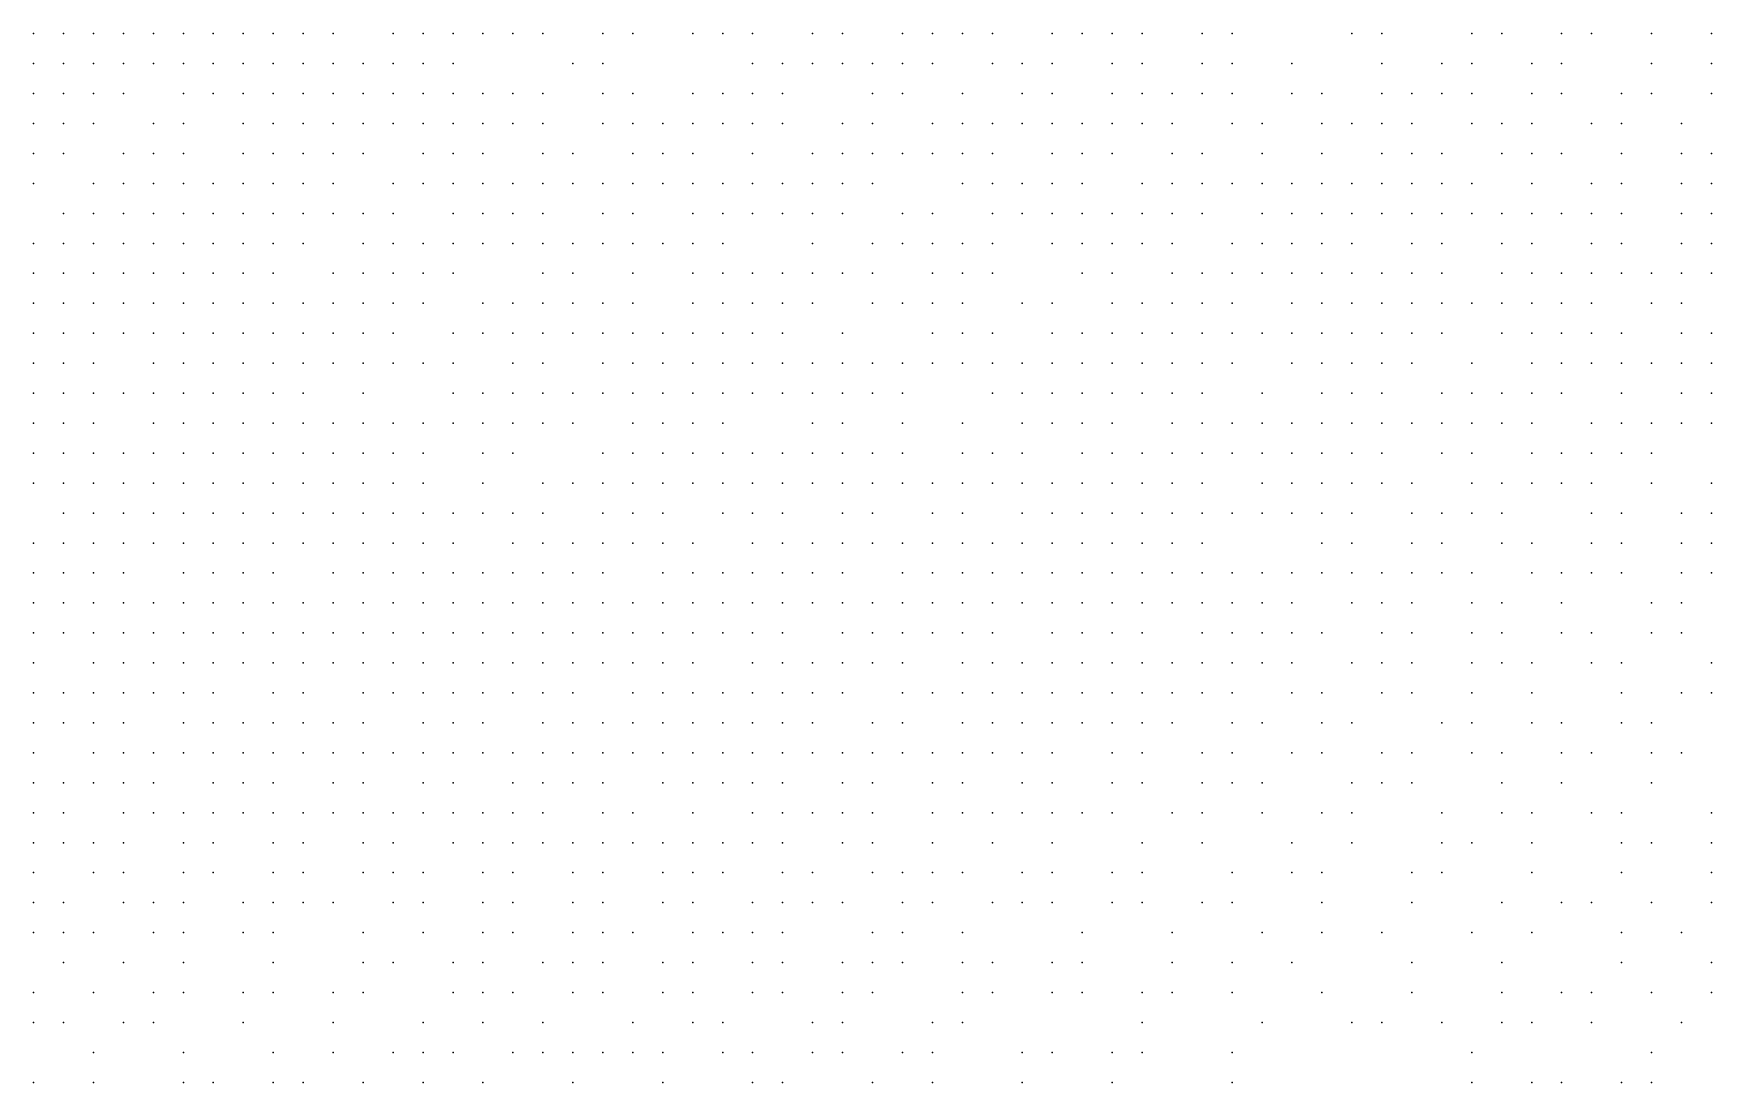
# Model space of a CAD drawing. Extents: x 429 to 793, y 817 to 1241.
# Drawn here: x 611.87 to 652.75, y 923.19 to 948.74 of the extents above; entities that cross this region are included whole.
import ezdxf

# ---------------------------------------------------------------- set-up
doc = ezdxf.new("R2010")
doc.units = 0

msp = doc.modelspace()

# ---------------------------------------------------------------- linework, layer by layer
for p in [(611.87, 948.74, 242.055), (612.6, 948.74, 242.21), (613.33, 948.74, 242.255), (614.06, 948.74, 242.345), (614.79, 948.74, 242.39), (615.52, 948.74, 242.378), (616.25, 948.74, 242.283), (616.98, 948.74, 242.263), (617.71, 948.74, 242.183), (618.44, 948.74, 242.112), (619.17, 948.74, 241.996), (620.63, 948.74, 241.85), (621.36, 948.74, 241.68), (622.09, 948.74, 241.479), (622.82, 948.74, 241.353), (623.55, 948.74, 241.199), (624.28, 948.74, 241.046), (625.74, 948.74, 240.778), (626.47, 948.74, 240.686), (627.93, 948.74, 240.545), (628.66, 948.74, 240.518), (629.39, 948.74, 240.492), (630.85, 948.74, 240.432), (631.58, 948.74, 240.413), (633.04, 948.74, 240.413), (633.77, 948.74, 240.432), (634.5, 948.74, 240.443), (635.23, 948.74, 240.447), (636.69, 948.74, 240.407), (637.42, 948.74, 240.363), (638.15, 948.74, 240.327), (638.88, 948.74, 240.272), (640.34, 948.74, 240.092), (641.07, 948.74, 239.858), (643.99, 948.74, 239.035), (644.72, 948.74, 238.61), (646.91, 948.74, 237.549), (647.64, 948.74, 237.243), (649.1, 948.74, 236.402), (649.83, 948.74, 235.908), (651.29, 948.74, 234.965), (652.75, 948.74, 234.085), (611.87, 948.01, 242.158), (612.6, 948.01, 242.315), (613.33, 948.01, 242.367), (614.06, 948.01, 242.457), (614.79, 948.01, 242.503), (615.52, 948.01, 242.365), (616.25, 948.01, 242.353), (616.98, 948.01, 242.34), (617.71, 948.01, 242.27), (618.44, 948.01, 242.235), (619.17, 948.01, 242.112), (619.9, 948.01, 242.025), (620.63, 948.01, 241.85), (621.36, 948.01, 241.723), (622.09, 948.01, 241.597), (625.01, 948.01, 241.008), (625.74, 948.01, 240.848), (629.39, 948.01, 240.504), (630.12, 948.01, 240.482), (630.85, 948.01, 240.55), (631.58, 948.01, 240.535), (632.31, 948.01, 240.52), (633.04, 948.01, 240.52), (633.77, 948.01, 240.52), (635.23, 948.01, 240.527), (635.96, 948.01, 240.53), (636.69, 948.01, 240.497), (638.15, 948.01, 240.4), (638.88, 948.01, 240.34), (640.34, 948.01, 240.16), (641.07, 948.01, 239.925), (642.53, 948.01, 239.548), (644.72, 948.01, 238.695), (646.18, 948.01, 238.04), (646.91, 948.01, 237.657), (648.37, 948.01, 236.977), (649.1, 948.01, 236.51), (651.29, 948.01, 235.08), (652.75, 948.01, 234.2), (611.87, 947.28, 242.26), (612.6, 947.28, 242.42), (613.33, 947.28, 242.49), (614.06, 947.28, 242.57), (615.52, 947.28, 242.49), (616.25, 947.28, 242.465), (616.98, 947.28, 242.467), (617.71, 947.28, 242.413), (618.44, 947.28, 242.378), (619.17, 947.28, 242.255), (619.9, 947.28, 242.168), (620.63, 947.28, 242.018), (621.36, 947.28, 241.926), (622.09, 947.28, 241.698), (622.82, 947.28, 241.47), (623.55, 947.28, 241.416), (624.28, 947.28, 241.308), (625.74, 947.28, 240.893), (626.47, 947.28, 240.993), (627.93, 947.28, 240.685), (628.66, 947.28, 240.735), (629.39, 947.28, 240.76), (630.12, 947.28, 240.58), (632.31, 947.28, 240.557), (633.04, 947.28, 240.631), (634.5, 947.28, 240.667), (635.96, 947.28, 240.675), (636.69, 947.28, 240.642), (638.15, 947.28, 240.525), (638.88, 947.28, 240.452), (639.61, 947.28, 240.392), (640.34, 947.28, 240.272), (641.07, 947.28, 240.155), (642.53, 947.28, 239.66), (643.26, 947.28, 239.518), (644.72, 947.28, 238.808), (645.45, 947.28, 238.595), (646.18, 947.28, 238.158), (646.91, 947.28, 237.698), (648.37, 947.28, 236.908), (649.1, 947.28, 236.628), (650.56, 947.28, 235.59), (651.29, 947.28, 235.205), (652.75, 947.28, 234.124), (611.87, 946.55, 242.365), (612.6, 946.55, 242.525), (613.33, 946.55, 242.595), (614.79, 946.55, 242.615), (615.52, 946.55, 242.602), (616.98, 946.55, 242.595), (617.71, 946.55, 242.555), (618.44, 946.55, 242.52), (619.17, 946.55, 242.397), (619.9, 946.55, 242.31), (620.63, 946.55, 242.185), (621.36, 946.55, 242.002), (622.09, 946.55, 241.888), (622.82, 946.55, 241.774), (623.55, 946.55, 241.606), (624.28, 946.55, 241.498), (625.74, 946.55, 241.104), (626.47, 946.55, 241.198), (627.2, 946.55, 240.976), (627.93, 946.55, 240.89), (628.66, 946.55, 240.94), (629.39, 946.55, 240.775), (630.12, 946.55, 240.75), (631.58, 946.55, 240.72), (632.31, 946.55, 240.742), (633.77, 946.55, 240.85), (634.5, 946.55, 240.827), (635.23, 946.55, 240.815), (635.96, 946.55, 240.82), (636.69, 946.55, 240.788), (637.42, 946.55, 240.755), (638.15, 946.55, 240.65), (638.88, 946.55, 240.553), (639.61, 946.55, 240.505), (641.07, 946.55, 240.268), (641.8, 946.55, 239.915), (643.26, 946.55, 239.63), (643.99, 946.55, 239.345), (644.72, 946.55, 238.92), (645.45, 946.55, 238.5), (646.91, 946.55, 237.815), (647.64, 946.55, 237.585), (648.37, 946.55, 237.025), (649.83, 946.55, 236.095), (650.56, 946.55, 235.715), (652.02, 946.55, 234.727), (611.87, 945.82, 242.47), (612.6, 945.82, 242.63), (614.06, 945.82, 242.683), (614.79, 945.82, 242.728), (615.52, 945.82, 242.717), (616.98, 945.82, 242.723), (617.71, 945.82, 242.682), (618.44, 945.82, 242.663), (619.17, 945.82, 242.54), (619.9, 945.82, 242.436), (621.36, 945.82, 242.088), (622.09, 945.82, 242.078), (622.82, 945.82, 241.964), (624.28, 945.82, 241.555), (625.01, 945.82, 241.425), (626.47, 945.82, 241.292), (627.2, 945.82, 241.181), (627.93, 945.82, 241.095), (629.39, 945.82, 240.97), (630.85, 945.82, 240.92), (631.58, 945.82, 240.905), (632.31, 945.82, 240.927), (633.04, 945.82, 240.964), (633.77, 945.82, 241.015), (634.5, 945.82, 240.992), (635.23, 945.82, 240.968), (636.69, 945.82, 240.932), (637.42, 945.82, 240.845), (638.15, 945.82, 240.775), (639.61, 945.82, 240.582), (640.34, 945.82, 240.497), (641.8, 945.82, 240.027), (643.26, 945.82, 239.743), (644.72, 945.82, 239.035), (645.45, 945.82, 238.615), (646.18, 945.82, 238.16), (647.64, 945.82, 237.703), (648.37, 945.82, 237.331), (649.1, 945.82, 236.598), (650.56, 945.82, 235.84), (652.02, 945.82, 234.852), (652.75, 945.82, 234.453), (611.87, 945.09, 242.542), (613.33, 945.09, 242.7), (614.06, 945.09, 242.788), (614.79, 945.09, 242.84), (615.52, 945.09, 242.845), (616.25, 945.09, 242.848), (616.98, 945.09, 242.85), (617.71, 945.09, 242.81), (618.44, 945.09, 242.79), (619.17, 945.09, 242.687), (620.63, 945.09, 242.353), (621.36, 945.09, 242.256), (622.09, 945.09, 242.159), (622.82, 945.09, 242.154), (623.55, 945.09, 241.986), (624.28, 945.09, 241.762), (625.01, 945.09, 241.633), (625.74, 945.09, 241.512), (626.47, 945.09, 241.393), (627.2, 945.09, 241.386), (627.93, 945.09, 241.3), (628.66, 945.09, 241.245), (629.39, 945.09, 241.165), (630.12, 945.09, 241.132), (630.85, 945.09, 241.098), (631.58, 945.09, 241.09), (632.31, 945.09, 241.112), (634.5, 945.09, 241.157), (635.23, 945.09, 241.133), (635.96, 945.09, 241.11), (636.69, 945.09, 241.057), (637.42, 945.09, 241.005), (638.88, 945.09, 240.827), (639.61, 945.09, 240.755), (640.34, 945.09, 240.61), (641.07, 945.09, 240.493), (641.8, 945.09, 240.257), (642.53, 945.09, 239.997), (643.26, 945.09, 239.855), (643.99, 945.09, 239.57), (644.72, 945.09, 239.15), (645.45, 945.09, 238.94), (646.18, 945.09, 238.503), (646.91, 945.09, 238.048), (648.37, 945.09, 237.453), (649.83, 945.09, 236.217), (650.56, 945.09, 235.838), (652.02, 945.09, 235.017), (652.75, 945.09, 234.583), (612.6, 944.36, 242.702), (613.33, 944.36, 242.755), (614.06, 944.36, 242.86), (614.79, 944.36, 242.923), (615.52, 944.36, 242.95), (616.25, 944.36, 242.953), (616.98, 944.36, 242.955), (617.71, 944.36, 242.915), (618.44, 944.36, 242.895), (619.17, 944.36, 242.85), (619.9, 944.36, 242.685), (620.63, 944.36, 242.602), (622.09, 944.36, 242.375), (622.82, 944.36, 242.23), (623.55, 944.36, 242.1), (624.28, 944.36, 241.97), (625.74, 944.36, 241.72), (626.47, 944.36, 241.6), (627.93, 944.36, 241.48), (628.66, 944.36, 241.4), (629.39, 944.36, 241.434), (630.12, 944.36, 241.39), (630.85, 944.36, 241.293), (631.58, 944.36, 241.26), (633.04, 944.36, 241.22), (633.77, 944.36, 241.2), (635.23, 944.36, 241.253), (635.96, 944.36, 241.278), (636.69, 944.36, 241.253), (637.42, 944.36, 241.117), (638.15, 944.36, 241.065), (638.88, 944.36, 240.94), (639.61, 944.36, 240.867), (640.34, 944.36, 240.69), (641.8, 944.36, 240.33), (642.53, 944.36, 240.212), (643.26, 944.36, 239.928), (643.99, 944.36, 239.633), (644.72, 944.36, 239.212), (645.45, 944.36, 239.003), (646.18, 944.36, 238.565), (646.91, 944.36, 238.11), (647.64, 944.36, 237.883), (648.37, 944.36, 237.421), (649.1, 944.36, 236.954), (649.83, 944.36, 236.435), (650.56, 944.36, 236.15), (652.02, 944.36, 235.147), (652.75, 944.36, 234.713), (611.87, 943.63, 242.615), (612.6, 943.63, 242.775), (613.33, 943.63, 242.827), (614.06, 943.63, 242.88), (614.79, 943.63, 243.005), (615.52, 943.63, 243.055), (616.25, 943.63, 243.057), (616.98, 943.63, 243.06), (617.71, 943.63, 243.02), (618.44, 943.63, 243.02), (619.9, 943.63, 242.848), (620.63, 943.63, 242.765), (621.36, 943.63, 242.61), (622.09, 943.63, 242.537), (622.82, 943.63, 242.428), (623.55, 943.63, 242.34), (624.28, 943.63, 242.09), (625.01, 943.63, 241.965), (625.74, 943.63, 241.815), (626.47, 943.63, 241.79), (627.2, 943.63, 241.74), (627.93, 943.63, 241.656), (628.66, 943.63, 241.582), (630.85, 943.63, 241.45), (632.31, 943.63, 241.432), (633.04, 943.63, 241.412), (633.77, 943.63, 241.393), (634.5, 943.63, 241.397), (635.23, 943.63, 241.446), (636.69, 943.63, 241.395), (637.42, 943.63, 241.23), (638.15, 943.63, 241.178), (638.88, 943.63, 241.053), (639.61, 943.63, 240.98), (641.07, 943.63, 240.52), (641.8, 943.63, 240.402), (642.53, 943.63, 240.285), (643.26, 943.63, 240), (643.99, 943.63, 239.695), (645.45, 943.63, 239.065), (646.18, 943.63, 238.628), (647.64, 943.63, 237.945), (648.37, 943.63, 237.488), (649.83, 943.63, 236.503), (650.56, 943.63, 235.932), (652.02, 943.63, 235.104), (652.75, 943.63, 234.352), (611.87, 942.9, 242.68), (612.6, 942.9, 242.848), (613.33, 942.9, 242.9), (614.06, 942.9, 242.962), (614.79, 942.9, 243.087), (615.52, 942.9, 243.137), (616.25, 942.9, 243.165), (616.98, 942.9, 243.145), (617.71, 942.9, 243.145), (619.17, 942.9, 242.987), (619.9, 942.9, 243.01), (620.63, 942.9, 242.928), (621.36, 942.9, 242.772), (622.09, 942.9, 242.7), (624.28, 942.9, 242.45), (625.01, 942.9, 242.2), (626.47, 942.9, 242.025), (627.93, 942.9, 241.747), (628.66, 942.9, 241.832), (629.39, 942.9, 241.684), (630.12, 942.9, 241.64), (630.85, 942.9, 241.7), (631.58, 942.9, 241.725), (632.31, 942.9, 241.645), (633.77, 942.9, 241.585), (634.5, 942.9, 241.589), (635.23, 942.9, 241.614), (637.42, 942.9, 241.428), (638.15, 942.9, 241.29), (639.61, 942.9, 240.99), (640.34, 942.9, 240.85), (641.07, 942.9, 240.6), (641.8, 942.9, 240.475), (642.53, 942.9, 240.357), (643.26, 942.9, 240.062), (643.99, 942.9, 239.758), (644.72, 942.9, 239.338), (645.45, 942.9, 239.128), (646.18, 942.9, 238.69), (647.64, 942.9, 238.008), (648.37, 942.9, 237.322), (649.1, 942.9, 237.089), (649.83, 942.9, 236.57), (650.56, 942.9, 236.1), (651.29, 942.9, 235.73), (652.02, 942.9, 235.293), (652.75, 942.9, 234.627), (611.87, 942.17, 242.745), (612.6, 942.17, 242.92), (613.33, 942.17, 243.045), (614.06, 942.17, 243.083), (614.79, 942.17, 243.17), (615.52, 942.17, 243.22), (616.25, 942.17, 243.27), (616.98, 942.17, 243.27), (617.71, 942.17, 243.27), (618.44, 942.17, 243.145), (619.17, 942.17, 243.112), (619.9, 942.17, 243.078), (620.63, 942.17, 243.09), (621.36, 942.17, 242.935), (622.82, 942.17, 242.625), (623.55, 942.17, 242.545), (624.28, 942.17, 242.56), (625.01, 942.17, 242.435), (625.74, 942.17, 242.285), (626.47, 942.17, 242.26), (627.93, 942.17, 242.015), (628.66, 942.17, 242.008), (629.39, 942.17, 241.934), (630.12, 942.17, 241.89), (630.85, 942.17, 241.92), (632.31, 942.17, 241.878), (633.04, 942.17, 241.798), (633.77, 942.17, 241.777), (634.5, 942.17, 241.782), (635.96, 942.17, 241.628), (636.69, 942.17, 241.537), (638.15, 942.17, 241.46), (638.88, 942.17, 241.21), (639.61, 942.17, 241.07), (640.34, 942.17, 241.017), (641.07, 942.17, 240.787), (642.53, 942.17, 240.43), (643.26, 942.17, 240.125), (643.99, 942.17, 239.82), (644.72, 942.17, 239.4), (645.45, 942.17, 239.19), (646.18, 942.17, 238.753), (646.91, 942.17, 238.298), (647.64, 942.17, 237.648), (648.37, 942.17, 237.288), (649.1, 942.17, 237.156), (649.83, 942.17, 236.638), (651.29, 942.17, 235.805), (652.02, 942.17, 234.974), (611.87, 941.44, 242.67), (612.6, 941.44, 242.84), (613.33, 941.44, 242.908), (614.06, 941.44, 242.982), (614.79, 941.44, 243.07), (615.52, 941.44, 243.17), (616.25, 941.44, 243.205), (616.98, 941.44, 243.23), (617.71, 941.44, 243.23), (618.44, 941.44, 243.27), (619.17, 941.44, 243.245), (619.9, 941.44, 243.22), (620.63, 941.44, 243.195), (622.09, 941.44, 242.872), (622.82, 941.44, 242.822), (623.55, 941.44, 242.742), (624.28, 941.44, 242.662), (625.01, 941.44, 242.67), (625.74, 941.44, 242.52), (626.47, 941.44, 242.436), (627.2, 941.44, 242.359), (627.93, 941.44, 242.283), (628.66, 941.44, 242.219), (629.39, 941.44, 242.184), (630.12, 941.44, 242.14), (631.58, 941.44, 241.958), (633.77, 941.44, 241.95), (634.5, 941.44, 241.882), (635.23, 941.44, 241.86), (636.69, 941.44, 241.68), (637.42, 941.44, 241.57), (638.15, 941.44, 241.412), (638.88, 941.44, 241.193), (639.61, 941.44, 241.105), (640.34, 941.44, 240.86), (641.07, 941.44, 240.645), (641.8, 941.44, 240.503), (642.53, 941.44, 240.367), (643.26, 941.44, 240.068), (643.99, 941.44, 239.763), (644.72, 941.44, 239.342), (645.45, 941.44, 239.133), (646.18, 941.44, 238.708), (647.64, 941.44, 238.07), (648.37, 941.44, 237.53), (649.1, 941.44, 236.99), (649.83, 941.44, 236.62), (650.56, 941.44, 236.25), (652.02, 941.44, 234.932), (652.75, 941.44, 234.772), (611.87, 940.71, 242.595), (612.6, 940.71, 242.76), (613.33, 940.71, 242.895), (614.79, 940.71, 242.97), (615.52, 940.71, 243.07), (616.25, 940.71, 243.14), (616.98, 940.71, 243.173), (617.71, 940.71, 243.23), (618.44, 940.71, 243.23), (619.17, 940.71, 243.205), (619.9, 940.71, 243.18), (620.63, 940.71, 243.155), (621.36, 940.71, 243.146), (622.09, 940.71, 243.115), (623.55, 940.71, 242.96), (624.28, 940.71, 242.9), (625.74, 940.71, 242.78), (626.47, 940.71, 242.703), (627.2, 940.71, 242.627), (627.93, 940.71, 242.55), (628.66, 940.71, 242.487), (629.39, 940.71, 242.423), (630.12, 940.71, 242.303), (630.85, 940.71, 242.274), (631.58, 940.71, 242.232), (632.31, 940.71, 242.15), (633.04, 940.71, 242.11), (633.77, 940.71, 242.03), (634.5, 940.71, 241.878), (635.23, 940.71, 241.81), (635.96, 940.71, 241.742), (636.69, 940.71, 241.675), (637.42, 940.71, 241.541), (638.15, 940.71, 241.28), (638.88, 940.71, 241.117), (639.61, 940.71, 241.035), (640.34, 940.71, 240.947), (641.07, 940.71, 240.717), (642.53, 940.71, 240.305), (643.26, 940.71, 240.01), (643.99, 940.71, 239.705), (644.72, 940.71, 239.285), (645.45, 940.71, 238.875), (646.91, 940.71, 238.253), (648.37, 940.71, 237.485), (649.1, 940.71, 236.948), (649.83, 940.71, 236.527), (650.56, 940.71, 236.096), (651.29, 940.71, 235.553), (652.02, 940.71, 235.225), (652.75, 940.71, 234.898), (611.87, 939.98, 242.515), (612.6, 939.98, 242.68), (613.33, 939.98, 242.815), (614.06, 939.98, 242.882), (614.79, 939.98, 242.97), (615.52, 939.98, 243.028), (616.25, 939.98, 243.075), (616.98, 939.98, 243.108), (617.71, 939.98, 243.19), (618.44, 939.98, 243.19), (619.9, 939.98, 243.14), (622.09, 939.98, 243.122), (622.82, 939.98, 243.059), (623.55, 939.98, 242.967), (624.28, 939.98, 242.908), (625.01, 939.98, 242.847), (625.74, 939.98, 242.83), (626.47, 939.98, 242.723), (627.2, 939.98, 242.608), (627.93, 939.98, 242.523), (628.66, 939.98, 242.497), (629.39, 939.98, 242.444), (630.12, 939.98, 242.358), (630.85, 939.98, 242.316), (631.58, 939.98, 242.272), (632.31, 939.98, 242.19), (633.04, 939.98, 242.15), (635.23, 939.98, 241.865), (635.96, 939.98, 241.738), (636.69, 939.98, 241.67), (637.42, 939.98, 241.536), (638.15, 939.98, 241.43), (638.88, 939.98, 241.245), (639.61, 939.98, 240.918), (640.34, 939.98, 240.878), (641.8, 939.98, 240.242), (643.26, 939.98, 239.947), (643.99, 939.98, 239.648), (644.72, 939.98, 239.232), (646.18, 939.98, 238.435), (646.91, 939.98, 238.207), (647.64, 939.98, 237.71), (648.37, 939.98, 237.44), (649.1, 939.98, 236.905), (650.56, 939.98, 236.063), (652.02, 939.98, 235.193), (652.75, 939.98, 234.54), (611.87, 939.25, 242.435), (612.6, 939.25, 242.6), (613.33, 939.25, 242.735), (614.79, 939.25, 242.87), (615.52, 939.25, 242.963), (616.25, 939.25, 243.01), (616.98, 939.25, 243.043), (617.71, 939.25, 243.15), (618.44, 939.25, 243.15), (619.17, 939.25, 243.125), (619.9, 939.25, 243.125), (620.63, 939.25, 243.14), (621.36, 939.25, 243.12), (622.09, 939.25, 243.098), (622.82, 939.25, 243.066), (623.55, 939.25, 243.035), (624.28, 939.25, 242.915), (625.01, 939.25, 242.903), (626.47, 939.25, 242.78), (627.2, 939.25, 242.665), (627.93, 939.25, 242.608), (628.66, 939.25, 242.555), (630.85, 939.25, 242.356), (631.58, 939.25, 242.27), (633.04, 939.25, 242.11), (634.5, 939.25, 241.985), (635.96, 939.25, 241.763), (636.69, 939.25, 241.665), (637.42, 939.25, 241.545), (638.15, 939.25, 241.395), (639.61, 939.25, 240.883), (640.34, 939.25, 240.72), (641.07, 939.25, 240.45), (641.8, 939.25, 240.226), (642.53, 939.25, 239.983), (643.26, 939.25, 239.885), (643.99, 939.25, 239.59), (644.72, 939.25, 239.18), (645.45, 939.25, 238.77), (646.18, 939.25, 238.383), (646.91, 939.25, 238.162), (647.64, 939.25, 237.665), (648.37, 939.25, 237.219), (649.83, 939.25, 236.246), (650.56, 939.25, 236.031), (651.29, 939.25, 235.488), (652.02, 939.25, 235.16), (652.75, 939.25, 234.51), (611.87, 938.52, 242.16), (612.6, 938.52, 242.27), (613.33, 938.52, 242.255), (614.06, 938.52, 242.573), (614.79, 938.52, 242.705), (615.52, 938.52, 242.807), (616.25, 938.52, 242.743), (616.98, 938.52, 242.968), (617.71, 938.52, 243.077), (618.44, 938.52, 243.11), (619.17, 938.52, 243.11), (619.9, 938.52, 243.11), (620.63, 938.52, 243.125), (621.36, 938.52, 243.105), (622.82, 938.52, 243.085), (623.55, 938.52, 243.043), (625.74, 938.52, 242.88), (626.47, 938.52, 242.813), (627.2, 938.52, 242.723), (627.93, 938.52, 242.665), (628.66, 938.52, 242.612), (629.39, 938.52, 242.54), (630.12, 938.52, 242.397), (630.85, 938.52, 242.354), (631.58, 938.52, 242.312), (632.31, 938.52, 242.23), (633.04, 938.52, 242.19), (634.5, 938.52, 242.003), (635.23, 938.52, 241.883), (635.96, 938.52, 241.78), (637.42, 938.52, 241.51), (638.15, 938.52, 241.36), (638.88, 938.52, 241.21), (639.61, 938.52, 240.833), (640.34, 938.52, 240.645), (641.07, 938.52, 240.318), (641.8, 938.52, 239.869), (642.53, 938.52, 239.823), (643.26, 938.52, 239.43), (643.99, 938.52, 239.187), (644.72, 938.52, 238.887), (646.18, 938.52, 238.477), (646.91, 938.52, 237.89), (648.37, 938.52, 237.177), (649.1, 938.52, 236.506), (649.83, 938.52, 236.149), (650.56, 938.52, 235.998), (651.29, 938.52, 235.455), (611.87, 937.79, 241.83), (612.6, 937.79, 241.94), (613.33, 937.79, 242.24), (614.06, 937.79, 242.277), (614.79, 937.79, 242.353), (615.52, 937.79, 242.54), (616.25, 937.79, 242.642), (616.98, 937.79, 242.702), (617.71, 937.79, 242.885), (618.44, 937.79, 242.87), (619.17, 937.79, 242.95), (619.9, 937.79, 243.003), (620.63, 937.79, 243.11), (621.36, 937.79, 243.09), (622.82, 937.79, 243.074), (624.28, 937.79, 242.977), (625.01, 937.79, 242.953), (625.74, 937.79, 242.93), (626.47, 937.79, 242.863), (627.2, 937.79, 242.797), (627.93, 937.79, 242.722), (628.66, 937.79, 242.66), (629.39, 937.79, 242.6), (630.12, 937.79, 242.457), (630.85, 937.79, 242.373), (631.58, 937.79, 242.352), (632.31, 937.79, 242.27), (633.04, 937.79, 242.13), (633.77, 937.79, 242.053), (634.5, 937.79, 242.02), (635.23, 937.79, 241.9), (635.96, 937.79, 241.6), (636.69, 937.79, 241.433), (637.42, 937.79, 241.247), (638.15, 937.79, 240.993), (638.88, 937.79, 240.947), (639.61, 937.79, 240.57), (640.34, 937.79, 240.113), (641.8, 937.79, 239.915), (642.53, 937.79, 239.467), (643.26, 937.79, 239.148), (643.99, 937.79, 238.783), (644.72, 937.79, 238.746), (645.45, 937.79, 238.34), (646.91, 937.79, 237.753), (647.64, 937.79, 237.406), (648.37, 937.79, 236.888), (649.1, 937.79, 236.463), (649.83, 937.79, 236.107), (651.29, 937.79, 235.317), (652.75, 937.79, 234.48), (612.6, 937.06, 241.61), (613.33, 937.06, 241.857), (614.06, 937.06, 241.98), (614.79, 937.06, 242.057), (615.52, 937.06, 242.375), (616.25, 937.06, 242.477), (616.98, 937.06, 242.51), (617.71, 937.06, 242.57), (618.44, 937.06, 242.63), (619.17, 937.06, 242.657), (619.9, 937.06, 242.843), (620.63, 937.06, 242.897), (621.36, 937.06, 242.828), (622.09, 937.06, 242.973), (622.82, 937.06, 242.905), (623.55, 937.06, 243.05), (624.28, 937.06, 243.027), (625.74, 937.06, 242.98), (626.47, 937.06, 242.913), (627.2, 937.06, 242.847), (628.66, 937.06, 242.72), (629.39, 937.06, 242.66), (630.12, 937.06, 242.517), (631.58, 937.06, 242.35), (632.31, 937.06, 242.24), (633.77, 937.06, 241.853), (634.5, 937.06, 241.82), (635.96, 937.06, 241.353), (636.69, 937.06, 241.207), (637.42, 937.06, 241.04), (638.15, 937.06, 240.833), (638.88, 937.06, 240.683), (639.61, 937.06, 240.52), (640.34, 937.06, 239.81), (641.07, 937.06, 239.577), (641.8, 937.06, 239.513), (642.53, 937.06, 239.11), (643.26, 937.06, 238.745), (643.99, 937.06, 238.38), (645.45, 937.06, 238.183), (646.18, 937.06, 237.617), (646.91, 937.06, 237.463), (647.64, 937.06, 237.003), (649.83, 937.06, 236.013), (650.56, 937.06, 235.283), (652.02, 937.06, 234.883), (652.75, 937.06, 234.013), (611.87, 936.33, 241.163), (612.6, 936.33, 241.297), (613.33, 936.33, 241.42), (614.06, 936.33, 241.543), (614.79, 936.33, 241.928), (615.52, 936.33, 242.133), (616.25, 936.33, 242.21), (616.98, 936.33, 242.27), (617.71, 936.33, 242.33), (618.44, 936.33, 242.39), (619.17, 936.33, 242.417), (619.9, 936.33, 242.63), (620.63, 936.33, 242.683), (621.36, 936.33, 242.663), (622.09, 936.33, 242.76), (623.55, 936.33, 242.66), (624.28, 936.33, 242.853), (625.01, 936.33, 242.868), (625.74, 936.33, 242.72), (626.47, 936.33, 242.827), (627.2, 936.33, 242.673), (627.93, 936.33, 242.78), (629.39, 936.33, 242.575), (630.12, 936.33, 242.345), (630.85, 936.33, 242.263), (631.58, 936.33, 242.16), (632.31, 936.33, 242.04), (633.04, 936.33, 241.885), (633.77, 936.33, 241.73), (634.5, 936.33, 241.62), (635.23, 936.33, 241.5), (635.96, 936.33, 241.127), (636.69, 936.33, 240.98), (637.42, 936.33, 240.793), (638.15, 936.33, 240.607), (638.88, 936.33, 240.42), (639.61, 936.33, 240.217), (640.34, 936.33, 240.013), (643.26, 936.33, 238.562), (643.99, 936.33, 238.441), (645.45, 936.33, 237.78), (646.18, 936.33, 237.48), (647.64, 936.33, 236.56), (648.37, 936.33, 236.197), (649.83, 936.33, 235.563), (650.56, 936.33, 235.19), (652.02, 936.33, 234.39), (652.75, 936.33, 234.066), (611.87, 935.6, 240.703), (612.6, 935.6, 240.843), (613.33, 935.6, 240.983), (614.06, 935.6, 241.107), (615.52, 935.6, 241.697), (616.25, 935.6, 241.793), (616.98, 935.6, 241.967), (617.71, 935.6, 241.866), (619.17, 935.6, 242.314), (619.9, 935.6, 242.443), (620.63, 935.6, 242.47), (621.36, 935.6, 242.47), (622.09, 935.6, 242.47), (622.82, 935.6, 242.47), (623.55, 935.6, 242.467), (624.28, 935.6, 242.657), (625.01, 935.6, 242.607), (625.74, 935.6, 242.567), (627.2, 935.6, 242.588), (627.93, 935.6, 242.525), (628.66, 935.6, 242.465), (629.39, 935.6, 242.32), (630.12, 935.6, 242.177), (630.85, 935.6, 242.073), (631.58, 935.6, 241.97), (633.04, 935.6, 241.66), (633.77, 935.6, 241.54), (634.5, 935.6, 241.42), (635.23, 935.6, 241.273), (635.96, 935.6, 240.994), (636.69, 935.6, 240.597), (637.42, 935.6, 240.508), (638.15, 935.6, 240.273), (638.88, 935.6, 240.003), (639.61, 935.6, 239.78), (640.34, 935.6, 239.417), (641.07, 935.6, 239.14), (641.8, 935.6, 238.907), (642.53, 935.6, 238.643), (643.26, 935.6, 238.015), (643.99, 935.6, 237.954), (644.72, 935.6, 237.593), (645.45, 935.6, 237.293), (646.18, 935.6, 236.98), (646.91, 935.6, 236.667), (648.37, 935.6, 235.69), (649.1, 935.6, 235.327), (649.83, 935.6, 235.097), (650.56, 935.6, 234.919), (652.02, 935.6, 233.923), (652.75, 935.6, 233.606), (611.87, 934.87, 240.25), (612.6, 934.87, 240.39), (613.33, 934.87, 240.53), (614.06, 934.87, 240.67), (614.79, 934.87, 241.183), (615.52, 934.87, 241.28), (616.25, 934.87, 241.377), (616.98, 934.87, 241.47), (617.71, 934.87, 241.563), (618.44, 934.87, 241.623), (619.17, 934.87, 241.855), (619.9, 934.87, 241.707), (620.63, 934.87, 242.117), (621.36, 934.87, 242.16), (622.09, 934.87, 242.082), (622.82, 934.87, 242.16), (623.55, 934.87, 242.39), (624.28, 934.87, 242.463), (625.01, 934.87, 242.46), (625.74, 934.87, 242.397), (626.47, 934.87, 242.365), (627.2, 934.87, 242.115), (627.93, 934.87, 242.27), (628.66, 934.87, 242.21), (629.39, 934.87, 242.15), (630.12, 934.87, 242.09), (630.85, 934.87, 241.883), (631.58, 934.87, 241.78), (632.31, 934.87, 241.46), (633.04, 934.87, 241.14), (633.77, 934.87, 241.233), (634.5, 934.87, 241.073), (635.23, 934.87, 240.89), (635.96, 934.87, 240.611), (636.69, 934.87, 240.213), (637.42, 934.87, 240.125), (638.15, 934.87, 239.807), (638.88, 934.87, 239.587), (639.61, 934.87, 239.363), (640.34, 934.87, 238.98), (641.07, 934.87, 238.703), (641.8, 934.87, 238.44), (642.53, 934.87, 238.177), (643.99, 934.87, 237.467), (644.72, 934.87, 237.107), (645.45, 934.87, 236.793), (646.91, 934.87, 236.167), (647.64, 934.87, 236.016), (649.1, 934.87, 234.82), (651.29, 934.87, 233.868), (652.02, 934.87, 233.317), (611.87, 934.14, 239.78), (612.6, 934.14, 240.238), (613.33, 934.14, 240.212), (614.06, 934.14, 240.203), (614.79, 934.14, 240.767), (615.52, 934.14, 240.863), (616.25, 934.14, 240.96), (616.98, 934.14, 241.053), (617.71, 934.14, 241.147), (618.44, 934.14, 241.24), (619.17, 934.14, 241.297), (619.9, 934.14, 241.353), (620.63, 934.14, 241.763), (621.36, 934.14, 241.807), (622.09, 934.14, 241.85), (622.82, 934.14, 241.85), (623.55, 934.14, 241.77), (624.28, 934.14, 242.008), (625.01, 934.14, 242.025), (625.74, 934.14, 241.982), (626.47, 934.14, 241.96), (627.2, 934.14, 241.865), (627.93, 934.14, 241.67), (628.66, 934.14, 241.88), (629.39, 934.14, 241.665), (630.12, 934.14, 241.538), (631.58, 934.14, 241.32), (632.31, 934.14, 241), (633.04, 934.14, 241.047), (633.77, 934.14, 240.887), (634.5, 934.14, 240.727), (635.23, 934.14, 240.543), (636.69, 934.14, 239.83), (637.42, 934.14, 239.61), (638.15, 934.14, 239.39), (638.88, 934.14, 239.17), (640.34, 934.14, 238.5), (641.07, 934.14, 238.237), (641.8, 934.14, 237.973), (642.53, 934.14, 237.71), (643.26, 934.14, 237.447), (644.72, 934.14, 236.4), (645.45, 934.14, 236.607), (646.91, 934.14, 235.667), (647.64, 934.14, 235.353), (649.1, 934.14, 234.677), (649.83, 934.14, 234.313), (651.29, 934.14, 233.334), (652.02, 934.14, 232.8), (611.87, 933.41, 239.31), (613.33, 933.41, 239.593), (614.06, 933.41, 239.737), (614.79, 933.41, 239.843), (615.52, 933.41, 240.407), (616.25, 933.41, 240.503), (616.98, 933.41, 240.415), (617.71, 933.41, 240.828), (618.44, 933.41, 240.96), (619.17, 933.41, 241.11), (619.9, 933.41, 241.26), (620.63, 933.41, 240.98), (621.36, 933.41, 241.453), (622.09, 933.41, 241.497), (622.82, 933.41, 241.54), (623.55, 933.41, 241.557), (624.28, 933.41, 241.573), (625.01, 933.41, 241.59), (625.74, 933.41, 241.547), (626.47, 933.41, 241.503), (627.2, 933.41, 241.71), (627.93, 933.41, 241.387), (629.39, 933.41, 241.24), (630.12, 933.41, 241.113), (630.85, 933.41, 240.987), (631.58, 933.41, 240.86), (632.31, 933.41, 240.398), (633.04, 933.41, 240.7), (634.5, 933.41, 240.38), (635.23, 933.41, 239.877), (635.96, 933.41, 239.625), (636.69, 933.41, 239.357), (637.42, 933.41, 239.127), (638.15, 933.41, 238.731), (638.88, 933.41, 238.687), (639.61, 933.41, 238.24), (640.34, 933.41, 237.747), (641.07, 933.41, 237.24), (641.8, 933.41, 237.35), (642.53, 933.41, 237.278), (643.99, 933.41, 236.16), (644.72, 933.41, 235.88), (645.45, 933.41, 235.665), (646.91, 933.41, 235.143), (647.64, 933.41, 234.83), (648.37, 933.41, 234.513), (649.83, 933.41, 233.954), (650.56, 933.41, 233.41), (652.75, 933.41, 232.226), (611.87, 932.68, 238.983), (612.6, 932.68, 239.127), (613.33, 932.68, 239.27), (614.06, 932.68, 239.377), (614.79, 932.68, 239.483), (615.52, 932.68, 239.59), (616.25, 932.68, 240.003), (617.71, 932.68, 240.247), (618.44, 932.68, 240.353), (619.9, 932.68, 240.493), (620.63, 932.68, 240.55), (621.36, 932.68, 240.905), (622.09, 932.68, 240.647), (622.82, 932.68, 241.12), (623.55, 932.68, 241.147), (624.28, 932.68, 241.065), (625.01, 932.68, 241.18), (626.47, 932.68, 241.093), (627.2, 932.68, 241.185), (627.93, 932.68, 241.092), (628.66, 932.68, 241.142), (629.39, 932.68, 240.823), (630.12, 932.68, 240.624), (630.85, 932.68, 240.57), (631.58, 932.68, 240.643), (633.04, 932.68, 240.243), (633.77, 932.68, 239.929), (634.5, 932.68, 239.672), (635.23, 932.68, 239.42), (635.96, 932.68, 239.083), (636.69, 932.68, 238.883), (637.42, 932.68, 238.653), (638.15, 932.68, 238.423), (638.88, 932.68, 238.203), (639.61, 932.68, 237.98), (640.34, 932.68, 237.253), (641.07, 932.68, 237.02), (642.53, 932.68, 236.775), (643.26, 932.68, 235.92), (644.72, 932.68, 235.36), (645.45, 932.68, 235.043), (646.91, 932.68, 234.41), (648.37, 932.68, 233.777), (650.56, 932.68, 232.872), (652.02, 932.68, 232.107), (652.75, 932.68, 231.727), (611.87, 931.95, 238.49), (612.6, 931.95, 238.633), (613.33, 931.95, 238.777), (614.06, 931.95, 238.733), (615.52, 931.95, 239.14), (616.25, 931.95, 239.312), (616.98, 931.95, 239.512), (617.71, 931.95, 239.711), (618.44, 931.95, 239.91), (619.17, 931.95, 239.98), (619.9, 931.95, 240.05), (621.36, 931.95, 240.173), (622.09, 931.95, 240.227), (622.82, 931.95, 240.28), (624.28, 931.95, 240.753), (625.01, 931.95, 240.77), (625.74, 931.95, 240.727), (626.47, 931.95, 240.7), (627.2, 931.95, 240.673), (627.93, 931.95, 240.577), (628.66, 931.95, 240.48), (629.39, 931.95, 240.407), (630.12, 931.95, 240.28), (630.85, 931.95, 240.137), (632.31, 931.95, 239.56), (633.04, 931.95, 239.377), (634.5, 931.95, 239.01), (635.23, 931.95, 238.81), (635.96, 931.95, 238.61), (636.69, 931.95, 238.41), (637.42, 931.95, 238.18), (638.15, 931.95, 237.95), (638.88, 931.95, 237.213), (639.61, 931.95, 237.113), (641.07, 931.95, 236.507), (641.8, 931.95, 236.233), (643.26, 931.95, 235.585), (643.99, 931.95, 235.51), (646.18, 931.95, 234.187), (646.91, 931.95, 233.863), (648.37, 931.95, 232.998), (649.1, 931.95, 232.9), (650.56, 931.95, 231.763), (651.29, 931.95, 231.95), (611.87, 931.22, 237.983), (613.33, 931.22, 238.283), (614.06, 931.22, 238.39), (614.79, 931.22, 238.5), (615.52, 931.22, 238.61), (616.25, 931.22, 238.73), (616.98, 931.22, 239.035), (617.71, 931.22, 238.957), (618.44, 931.22, 239.367), (619.17, 931.22, 239.573), (619.9, 931.22, 239.173), (620.63, 931.22, 239.812), (621.36, 931.22, 239.71), (622.09, 931.22, 239.661), (622.82, 931.22, 239.817), (623.55, 931.22, 240.088), (624.28, 931.22, 239.993), (625.01, 931.22, 239.893), (625.74, 931.22, 240.005), (626.47, 931.22, 240.188), (627.2, 931.22, 240.28), (627.93, 931.22, 240.183), (628.66, 931.22, 239.912), (629.39, 931.22, 239.728), (630.12, 931.22, 239.528), (630.85, 931.22, 239.538), (631.58, 931.22, 239.549), (632.31, 931.22, 238.831), (633.04, 931.22, 239.048), (633.77, 931.22, 238.792), (634.5, 931.22, 238.52), (635.23, 931.22, 238.31), (635.96, 931.22, 237.935), (636.69, 931.22, 237.91), (638.15, 931.22, 236.943), (638.88, 931.22, 236.707), (640.34, 931.22, 236.227), (641.07, 931.22, 235.993), (642.53, 931.22, 235.433), (643.26, 931.22, 234.853), (644.72, 931.22, 234.355), (645.45, 931.22, 233.963), (646.91, 931.22, 233.317), (647.64, 931.22, 232.987), (649.1, 931.22, 232.34), (649.83, 931.22, 231.963), (651.29, 931.22, 231.197), (652.02, 931.22, 230.602), (611.87, 930.49, 237.477), (612.6, 930.49, 237.633), (613.33, 930.49, 237.79), (614.06, 930.49, 237.9), (614.79, 930.49, 238.01), (616.25, 930.49, 238.24), (616.98, 930.49, 238.36), (617.71, 930.49, 238.48), (619.17, 930.49, 238.627), (619.9, 930.49, 238.7), (621.36, 930.49, 238.827), (622.09, 930.49, 239.3), (623.55, 930.49, 239.38), (624.28, 930.49, 239.403), (625.01, 930.49, 239.427), (625.74, 930.49, 239.42), (627.2, 930.49, 239.387), (627.93, 930.49, 239.29), (628.66, 930.49, 239.465), (629.39, 930.49, 239.063), (630.12, 930.49, 238.91), (631.58, 930.49, 238.613), (632.31, 930.49, 238.43), (633.77, 930.49, 238.23), (634.5, 930.49, 238.03), (635.96, 930.49, 237.61), (636.69, 930.49, 237.112), (638.15, 930.49, 236.437), (638.88, 930.49, 236.2), (640.34, 930.49, 235.72), (641.07, 930.49, 235.48), (641.8, 930.49, 235.193), (643.99, 930.49, 234.327), (644.72, 930.49, 233.74), (645.45, 930.49, 233.417), (647.64, 930.49, 232.44), (649.1, 930.49, 231.78), (651.29, 930.49, 230.63), (611.87, 929.76, 236.78), (612.6, 929.76, 236.607), (614.06, 929.76, 236.873), (614.79, 929.76, 236.977), (615.52, 929.76, 237.087), (616.25, 929.76, 237.564), (616.98, 929.76, 237.843), (617.71, 929.76, 237.957), (618.44, 929.76, 238.023), (619.17, 929.76, 238.097), (619.9, 929.76, 238.17), (620.63, 929.76, 238.085), (621.36, 929.76, 238.53), (622.09, 929.76, 238.445), (622.82, 929.76, 238.503), (623.55, 929.76, 238.913), (624.28, 929.76, 238.937), (625.74, 929.76, 238.953), (626.47, 929.76, 238.947), (627.93, 929.76, 238.827), (629.39, 929.76, 238.6), (630.12, 929.76, 238.447), (630.85, 929.76, 238.293), (631.58, 929.76, 238.14), (632.31, 929.76, 237.94), (633.77, 929.76, 237.74), (634.5, 929.76, 236.997), (635.23, 929.76, 236.787), (635.96, 929.76, 236.577), (636.69, 929.76, 236.373), (637.42, 929.76, 236.133), (638.15, 929.76, 235.703), (639.61, 929.76, 235.42), (640.34, 929.76, 235.18), (641.8, 929.76, 234.24), (643.26, 929.76, 233.54), (643.99, 929.76, 233.247), (646.18, 929.76, 232.42), (647.64, 929.76, 231.327), (648.37, 929.76, 230.98), (649.83, 929.76, 230.247), (650.56, 929.76, 230.34), (652.75, 929.76, 228.693), (611.87, 929.03, 235.547), (612.6, 929.03, 236.097), (613.33, 929.03, 236.26), (614.06, 929.03, 236.363), (615.52, 929.03, 236.57), (616.25, 929.03, 236.683), (617.71, 929.03, 236.91), (618.44, 929.03, 236.977), (619.9, 929.03, 237.64), (620.63, 929.03, 237.703), (622.09, 929.03, 237.823), (622.82, 929.03, 237.84), (623.55, 929.03, 238.115), (624.28, 929.03, 237.857), (625.01, 929.03, 237.88), (625.74, 929.03, 238.14), (626.47, 929.03, 237.857), (627.2, 929.03, 237.84), (627.93, 929.03, 237.727), (628.66, 929.03, 237.997), (629.39, 929.03, 237.5), (630.12, 929.03, 237.798), (631.58, 929.03, 237.053), (632.31, 929.03, 236.853), (633.77, 929.03, 236.467), (635.23, 929.03, 236.243), (636.69, 929.03, 235.837), (638.88, 929.03, 234.58), (640.34, 929.03, 234.1), (642.53, 929.03, 233.287), (643.99, 929.03, 232.703), (646.18, 929.03, 231.773), (646.91, 929.03, 231.437), (648.37, 929.03, 230.407), (650.56, 929.03, 229.287), (651.29, 929.03, 228.9), (652.75, 929.03, 228.12), (611.87, 928.3, 234.997), (613.33, 928.3, 235.263), (614.06, 928.3, 235.59), (615.52, 928.3, 235.463), (616.25, 928.3, 235.573), (617.71, 928.3, 236.353), (618.44, 928.3, 236.264), (619.9, 928.3, 236.553), (620.63, 928.3, 236.738), (621.36, 928.3, 237.106), (622.82, 928.3, 237.163), (623.55, 928.3, 237.037), (625.01, 928.3, 237.34), (625.74, 928.3, 237.323), (627.2, 928.3, 237.29), (627.93, 928.3, 237.177), (628.66, 928.3, 237.063), (630.12, 928.3, 236.803), (630.85, 928.3, 236.657), (632.31, 928.3, 236.31), (633.04, 928.3, 235.543), (633.77, 928.3, 235.34), (634.5, 928.3, 235.33), (635.96, 928.3, 234.74), (636.69, 928.3, 234.73), (638.15, 928.3, 234.25), (638.88, 928.3, 234.003), (641.07, 928.3, 233.273), (642.53, 928.3, 232.11), (643.26, 928.3, 231.82), (645.45, 928.3, 230.923), (646.18, 928.3, 230.587), (648.37, 928.3, 229.533), (650.56, 928.3, 228.06), (652.75, 928.3, 226.9), (611.87, 927.57, 233.873), (612.6, 927.57, 234.043), (614.06, 927.57, 234.81), (614.79, 927.57, 234.91), (615.52, 927.57, 235.02), (616.98, 927.57, 235.13), (617.71, 927.57, 235.24), (618.44, 927.57, 235.307), (619.17, 927.57, 235.373), (620.63, 927.57, 236.057), (621.36, 927.57, 236.117), (622.82, 927.57, 236.193), (623.55, 927.57, 236.193), (625.01, 927.57, 235.597), (625.74, 927.57, 236.445), (627.2, 927.57, 236.13), (627.93, 927.57, 236.25), (629.39, 927.57, 235.797), (630.12, 927.57, 235.66), (630.85, 927.57, 235.88), (631.58, 927.57, 235.377), (633.04, 927.57, 234.973), (633.77, 927.57, 234.77), (635.23, 927.57, 233.793), (635.96, 927.57, 234.363), (636.69, 927.57, 234.16), (638.15, 927.57, 233.097), (638.88, 927.57, 232.85), (640.34, 927.57, 232.35), (641.07, 927.57, 232.1), (643.26, 927.57, 231.23), (645.45, 927.57, 230.33), (647.64, 927.57, 228.693), (649.1, 927.57, 227.987), (649.83, 927.57, 227.617), (651.29, 927.57, 226.575), (652.75, 927.57, 225.667), (611.87, 926.84, 232.74), (612.6, 926.84, 232.91), (613.33, 926.84, 233.017), (614.79, 926.84, 233.79), (615.52, 926.84, 233.9), (616.98, 926.84, 234.1), (617.71, 926.84, 233.577), (619.9, 926.84, 234.85), (621.36, 926.84, 235.132), (622.82, 926.84, 235.16), (623.55, 926.84, 235.313), (625.01, 926.84, 235.449), (625.74, 926.84, 235.278), (626.47, 926.84, 235.573), (627.93, 926.84, 235.44), (628.66, 926.84, 235.33), (629.39, 926.84, 234.607), (630.12, 926.84, 234.964), (632.31, 926.84, 234.22), (633.04, 926.84, 234.213), (634.5, 926.84, 233.413), (637.42, 926.84, 232.498), (639.61, 926.84, 231.473), (641.8, 926.84, 230.123), (643.26, 926.84, 229.53), (644.72, 926.84, 228.923), (646.91, 926.84, 227.887), (648.37, 926.84, 227.15), (650.56, 926.84, 226.007), (652.02, 926.84, 224.797), (612.6, 926.11, 232.06), (614.06, 926.11, 232.268), (615.52, 926.11, 232.753), (617.71, 926.11, 233.421), (619.9, 926.11, 233.67), (620.63, 926.11, 233.72), (622.09, 926.11, 233.82), (622.82, 926.11, 233.807), (624.28, 926.11, 233.78), (625.01, 926.11, 234.222), (625.74, 926.11, 233.733), (627.2, 926.11, 234.323), (627.93, 926.11, 233.6), (629.39, 926.11, 233.38), (630.12, 926.11, 233.738), (631.58, 926.11, 233), (632.31, 926.11, 232.817), (633.04, 926.11, 232.633), (634.5, 926.11, 232.267), (635.23, 926.11, 232.083), (636.69, 926.11, 231.653), (637.42, 926.11, 230.535), (639.61, 926.11, 230.048), (641.07, 926.11, 229.555), (642.53, 926.11, 229.25), (645.45, 926.11, 227.745), (647.64, 926.11, 226.32), (650.56, 926.11, 224.78), (652.75, 926.11, 222.463), (611.87, 925.38, 230.34), (613.33, 925.38, 230.723), (614.79, 925.38, 230.917), (615.52, 925.38, 231.6), (616.98, 925.38, 231.8), (617.71, 925.38, 231.823), (619.17, 925.38, 231.87), (619.9, 925.38, 231.746), (622.09, 925.38, 232.593), (622.82, 925.38, 232.88), (623.55, 925.38, 232.56), (625.01, 925.38, 232.507), (625.74, 925.38, 232.8), (627.2, 925.38, 232.84), (627.93, 925.38, 232.6), (629.39, 925.38, 232.113), (630.12, 925.38, 232.265), (631.58, 925.38, 231.767), (632.31, 925.38, 231.583), (634.5, 925.38, 231.083), (635.23, 925.38, 230.917), (636.69, 925.38, 229.91), (637.42, 925.38, 229.79), (638.88, 925.38, 229.43), (639.61, 925.38, 229.183), (641.07, 925.38, 228.69), (643.26, 925.38, 227.187), (645.45, 925.38, 226.263), (647.64, 925.38, 225.103), (649.1, 925.38, 223.71), (649.83, 925.38, 223.317), (651.29, 925.38, 222.2), (652.75, 925.38, 221.197), (611.87, 924.65, 229.47), (612.6, 924.65, 229.563), (614.06, 924.65, 229.657), (614.79, 924.65, 229.75), (616.98, 924.65, 230.607), (619.17, 924.65, 230.657), (621.36, 924.65, 231.337), (622.82, 924.65, 231.34), (624.28, 924.65, 231.3), (626.47, 924.65, 231.2), (627.93, 924.65, 231.338), (628.66, 924.65, 230.857), (630.85, 924.65, 230.765), (631.58, 924.65, 230.52), (633.77, 924.65, 230.047), (634.5, 924.65, 229.771), (638.88, 924.65, 228.023), (641.8, 924.65, 226.64), (643.99, 924.65, 225.683), (644.72, 924.65, 225.367), (646.18, 924.65, 224.631), (647.64, 924.65, 223.813), (648.37, 924.65, 223.165), (649.83, 924.65, 222.484), (652.02, 924.65, 221.389), (613.33, 923.92, 228.517), (615.52, 923.92, 228.697), (617.71, 923.92, 229.613), (619.17, 923.92, 229.453), (620.63, 923.92, 229.777), (621.36, 923.92, 229.948), (622.09, 923.92, 230.12), (623.55, 923.92, 230.08), (624.28, 923.92, 230.06), (625.01, 923.92, 230.027), (625.74, 923.92, 229.993), (626.47, 923.92, 229.96), (627.2, 923.92, 229.843), (628.66, 923.92, 229.61), (629.39, 923.92, 229.493), (630.85, 923.92, 229.377), (631.58, 923.92, 229.26), (633.04, 923.92, 228.98), (633.77, 923.92, 228.84), (635.96, 923.92, 227.905), (636.69, 923.92, 227.879), (638.15, 923.92, 227.699), (638.88, 923.92, 227.527), (641.07, 923.92, 226.743), (646.91, 923.92, 224.462), (651.29, 923.92, 221.947), (611.87, 923.19, 229.571), (613.33, 923.19, 229.781), (615.52, 923.19, 229.701), (616.25, 923.19, 229.917), (617.71, 923.19, 229.916), (618.44, 923.19, 229.764), (619.9, 923.19, 229.75), (621.36, 923.19, 228.887), (622.82, 923.19, 229.627), (625.01, 923.19, 229.544), (627.2, 923.19, 229.422), (629.39, 923.19, 229.193), (630.12, 923.19, 228.973), (632.31, 923.19, 228.833), (633.77, 923.19, 228.64), (635.96, 923.19, 228.171), (638.15, 923.19, 227.956), (641.07, 923.19, 227.006), (646.91, 923.19, 224.715), (648.37, 923.19, 223.87), (649.1, 923.19, 223.438), (650.56, 923.19, 222.581), (651.29, 923.19, 222.14)]:
    msp.add_point(p)

doc.saveas('drawing.dxf')
